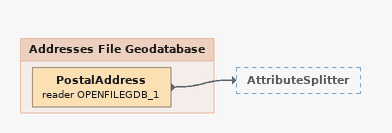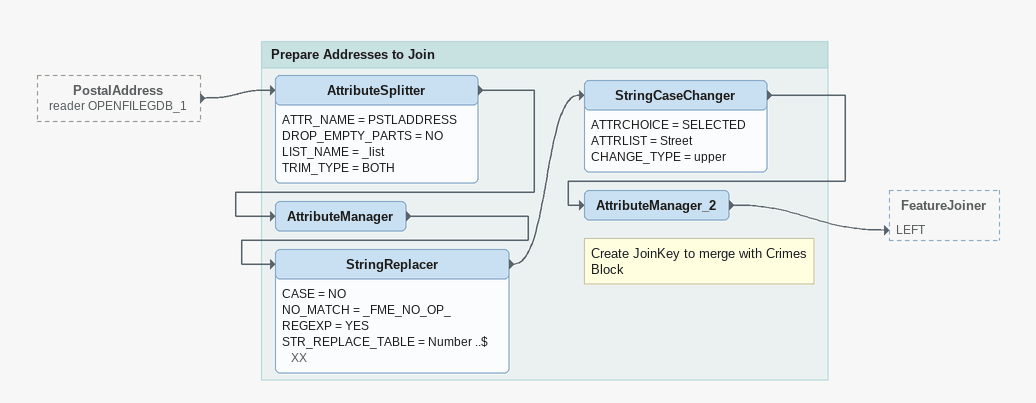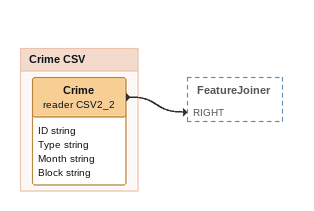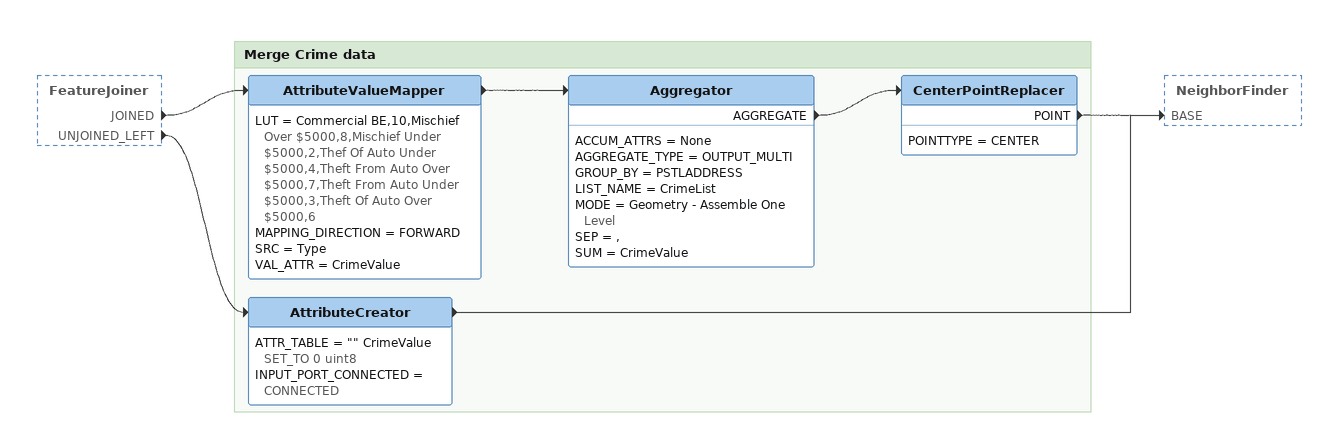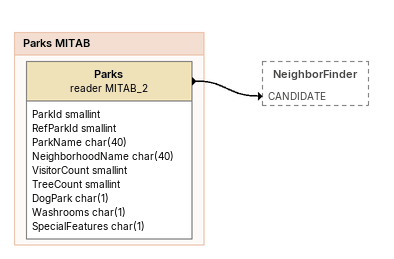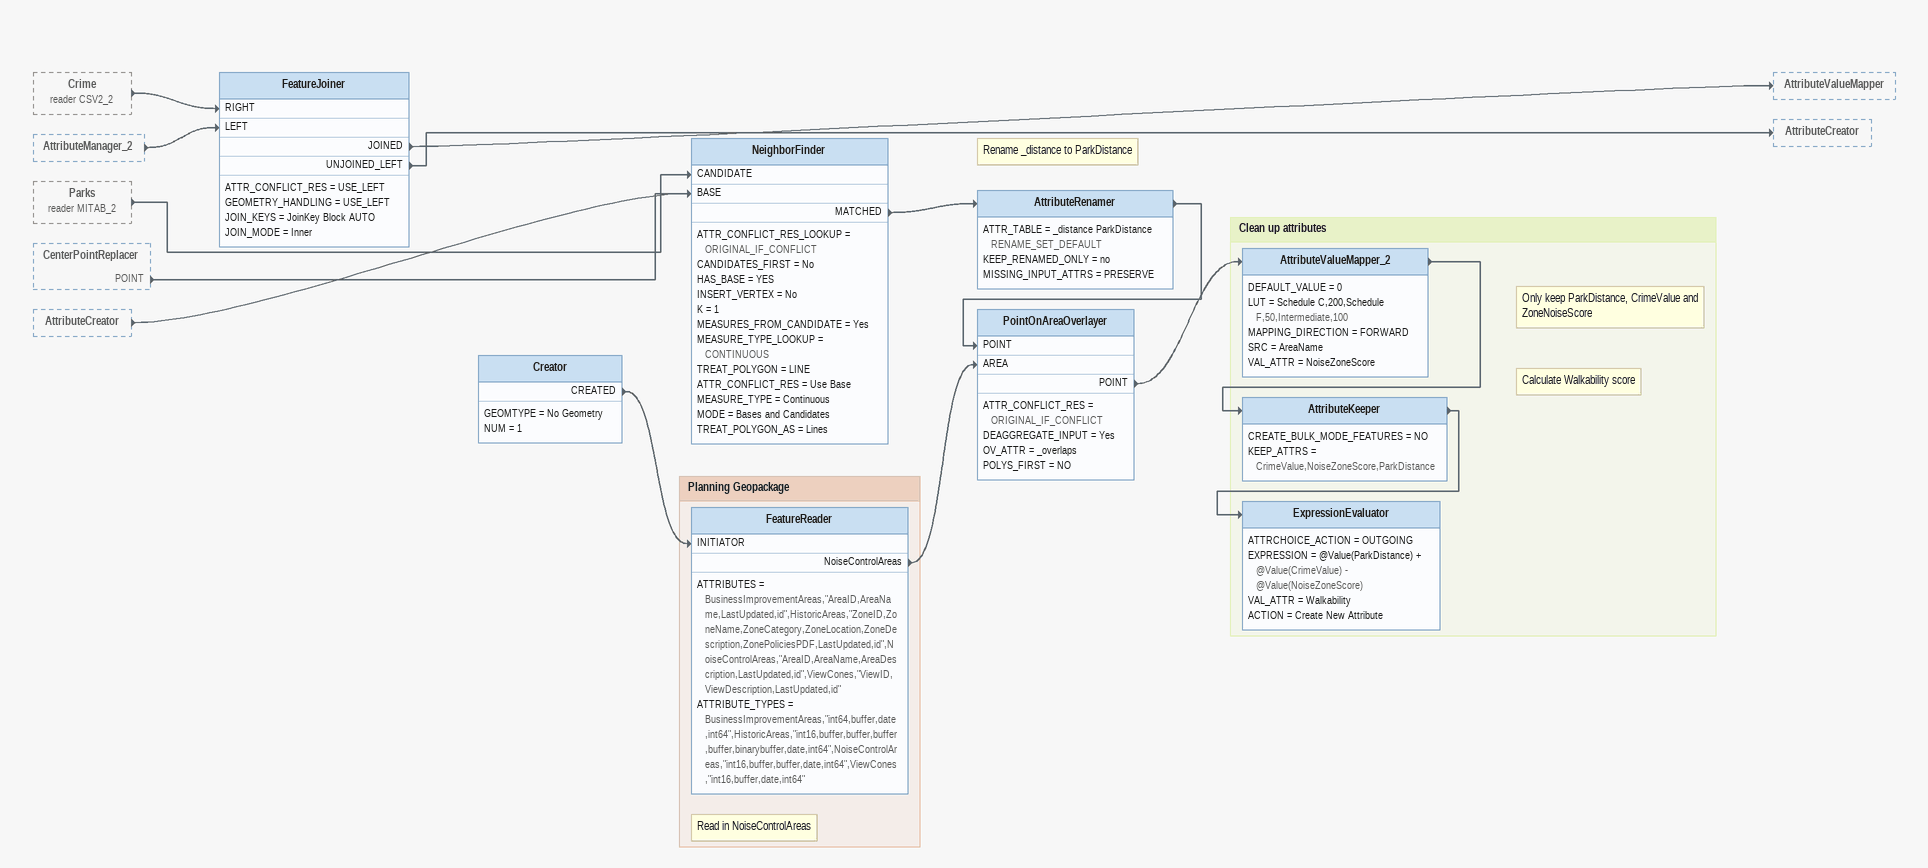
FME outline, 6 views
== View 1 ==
Bookmark: Addresses File Geodatabase
PostalAddress (reader OPENFILEGDB_1)
    -> AttributeSplitter

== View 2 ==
PostalAddress (reader OPENFILEGDB_1) [outside]
    -> AttributeSplitter

Bookmark: Prepare Addresses to Join
AttributeSplitter
    ATTR_NAME = PSTLADDRESS
    DROP_EMPTY_PARTS = NO
    LIST_NAME = _list
    TRIM_TYPE = BOTH
    -> AttributeManager
AttributeManager
    -> StringReplacer
StringReplacer
    CASE = NO
    NO_MATCH = _FME_NO_OP_
    REGEXP = YES
    STR_REPLACE_TABLE = Number ..$ XX
    -> StringCaseChanger
StringCaseChanger
    ATTRCHOICE = SELECTED
    ATTRLIST = Street
    CHANGE_TYPE = upper
    -> AttributeManager_2
Note: Create JoinKey to merge with Crimes Block
AttributeManager_2
    -> FeatureJoiner [LEFT]

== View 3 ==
Bookmark: Crime CSV
Crime (reader CSV2_2)
    attributes: ID string, Type string, Month string, Block string
    -> FeatureJoiner [RIGHT]

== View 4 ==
FeatureJoiner [outside]
    JOINED -> AttributeValueMapper
    UNJOINED_LEFT -> AttributeCreator

Bookmark: Merge Crime data
AttributeValueMapper
    LUT = Commercial BE,10,Mischief Over $5000,8,Mischief Under $5000,2,Thef Of Auto Under $5000,4,Theft From Auto Over $5000,7,Theft From Auto Under $5000,3,Theft Of Auto Over $5000,6
    MAPPING_DIRECTION = FORWARD
    SRC = Type
    VAL_ATTR = CrimeValue
    -> Aggregator
Aggregator
    ACCUM_ATTRS = None
    AGGREGATE_TYPE = OUTPUT_MULTI
    GROUP_BY = PSTLADDRESS
    LIST_NAME = CrimeList
    MODE = Geometry - Assemble One Level
    SEP = ,
    SUM = CrimeValue
    AGGREGATE -> CenterPointReplacer
CenterPointReplacer
    POINTTYPE = CENTER
    POINT -> NeighborFinder [BASE]
AttributeCreator
    ATTR_TABLE = "" CrimeValue SET_TO 0 uint8
    INPUT_PORT_CONNECTED = CONNECTED
    -> NeighborFinder [BASE]

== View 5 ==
Bookmark: Parks MITAB
Parks (reader MITAB_2)
    attributes: ParkId smallint, RefParkId smallint, ParkName char(40), NeighborhoodName char(40), VisitorCount smallint, TreeCount smallint, DogPark char(1), Washrooms char(1), SpecialFeatures char(1)
    -> NeighborFinder [CANDIDATE]

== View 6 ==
Crime (reader CSV2_2) [outside]
    -> FeatureJoiner [RIGHT]
AttributeManager_2 [outside]
    -> FeatureJoiner [LEFT]
Parks (reader MITAB_2) [outside]
    -> NeighborFinder [CANDIDATE]
CenterPointReplacer [outside]
    POINT -> NeighborFinder [BASE]
AttributeCreator [outside]
    -> NeighborFinder [BASE]
FeatureJoiner
    ATTR_CONFLICT_RES = USE_LEFT
    GEOMETRY_HANDLING = USE_LEFT
    JOIN_KEYS = JoinKey Block AUTO
    JOIN_MODE = Inner
    JOINED -> AttributeValueMapper
    UNJOINED_LEFT -> AttributeCreator
NeighborFinder
    ATTR_CONFLICT_RES_LOOKUP = ORIGINAL_IF_CONFLICT
    CANDIDATES_FIRST = No
    HAS_BASE = YES
    INSERT_VERTEX = No
    K = 1
    MEASURES_FROM_CANDIDATE = Yes
    MEASURE_TYPE_LOOKUP = CONTINUOUS
    TREAT_POLYGON = LINE
    ATTR_CONFLICT_RES = Use Base
    MEASURE_TYPE = Continuous
    MODE = Bases and Candidates
    TREAT_POLYGON_AS = Lines
    MATCHED -> AttributeRenamer
Note: Rename _distance to ParkDistance
AttributeRenamer
    ATTR_TABLE = _distance ParkDistance RENAME_SET_DEFAULT
    KEEP_RENAMED_ONLY = no
    MISSING_INPUT_ATTRS = PRESERVE
    -> PointOnAreaOverlayer [POINT]
Creator
    GEOMTYPE = No Geometry
    NUM = 1
    CREATED -> FeatureReader [INITIATOR]
PointOnAreaOverlayer
    ATTR_CONFLICT_RES = ORIGINAL_IF_CONFLICT
    DEAGGREGATE_INPUT = Yes
    OV_ATTR = _overlaps
    POLYS_FIRST = NO
    POINT -> AttributeValueMapper_2

Bookmark: Planning Geopackage
Note: Read in NoiseControlAreas
FeatureReader
    ATTRIBUTES = BusinessImprovementAreas,"AreaID,AreaName,LastUpdated,id",HistoricAreas,"ZoneID,ZoneName,ZoneCategory,ZoneLocation,ZoneDescription,ZonePoliciesPDF,LastUpdated,id",NoiseControlAreas,"AreaID,AreaName,AreaDescription,LastUpdated,id",ViewCones,"ViewID,ViewDescription,LastUpdated,id"
    ATTRIBUTE_TYPES = BusinessImprovementAreas,"int64,buffer,date,int64",HistoricAreas,"int16,buffer,buffer,buffer,buffer,binarybuffer,date,int64",NoiseControlAreas,"int16,buffer,buffer,date,int64",ViewCones,"int16,buffer,date,int64"
    NoiseControlAreas -> PointOnAreaOverlayer [AREA]

Bookmark: Clean up attributes
AttributeValueMapper_2
    DEFAULT_VALUE = 0
    LUT = Schedule C,200,Schedule F,50,Intermediate,100
    MAPPING_DIRECTION = FORWARD
    SRC = AreaName
    VAL_ATTR = NoiseZoneScore
    -> AttributeKeeper
Note: Only keep ParkDistance, CrimeValue and ZoneNoiseScore
AttributeKeeper
    CREATE_BULK_MODE_FEATURES = NO
    KEEP_ATTRS = CrimeValue,NoiseZoneScore,ParkDistance
    -> ExpressionEvaluator
Note: Calculate Walkability score
ExpressionEvaluator
    ATTRCHOICE_ACTION = OUTGOING
    EXPRESSION = @Value(ParkDistance) + @Value(CrimeValue) - @Value(NoiseZoneScore)
    VAL_ATTR = Walkability
    ACTION = Create New Attribute
